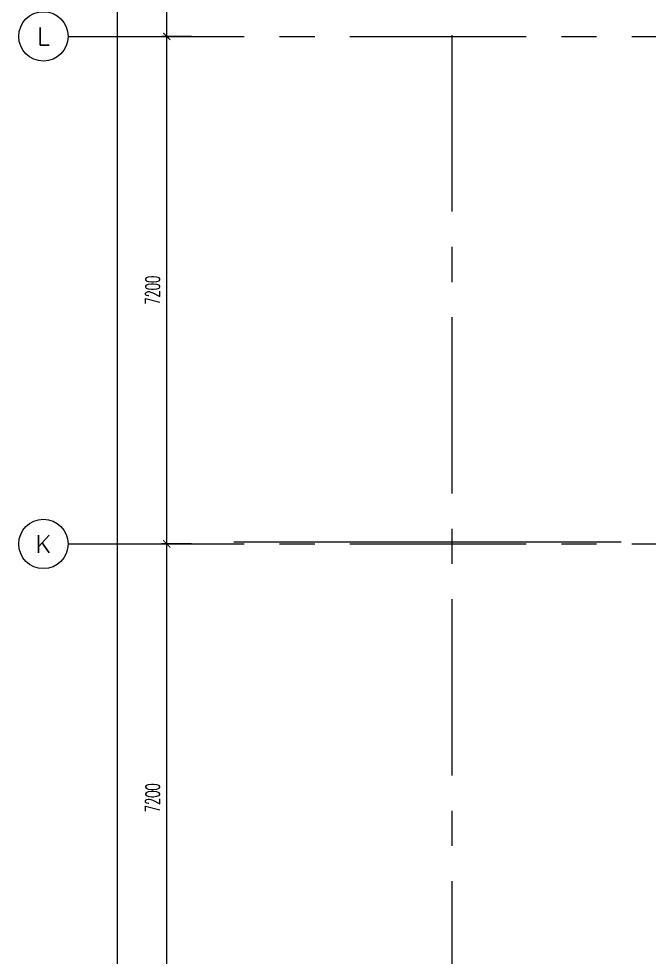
# Model space of a CAD drawing. Extents: x 417819.9 to 417911.9, y 43448 to 43539.2.
# Drawn here: x 417819.91 to 417828.85, y 43505.43 to 43518.74 of the extents above; entities that cross this region are included whole.
import ezdxf
from ezdxf.enums import TextEntityAlignment as Align

# ---------------------------------------------------------------- set-up
doc = ezdxf.new("R2010")
doc.units = 0
doc.header["$MEASUREMENT"] = 0
doc.header["$PDMODE"] = 3
doc.header["$PDSIZE"] = 0.1
doc.linetypes.add('CENTERX2', pattern=[4, 2.5, -0.5, 0.5, -0.5])
doc.layers.get('0').update_dxf_attribs({"linetype": 'CONTINUOUS'})
doc.layers.get('DEFPOINTS').update_dxf_attribs({"linetype": 'CONTINUOUS'})
for name, color, linetype in [('AX', 6, 'CONTINUOUS'), ('AX-CR', 2, 'CONTINUOUS'), ('AX-DIM', 4, 'CONTINUOUS'), ('AX-TXT', 4, 'CONTINUOUS'), ('AXES', 11, 'CENTERX2'), ('CAR-L', 11, 'CONTINUOUS')]:
    doc.layers.add(name, color=color, linetype=linetype)
doc.styles.add('ROMANS', font='ROMANS.shx', dxfattribs={"width": 0.6})
doc.dimstyles.new('STANDARD in', dxfattribs={"dimtxt": 0.2, "dimasz": 0.1, "dimexe": 0.07, "dimexo": 0.05, "dimgap": 0.1, "dimtad": 1, "dimdec": 0, "dimlfac": 1000, "dimzin": 0, "dimdsep": 46, "dimtxsty": 'ROMANS', "dimblk": 'ARCHTICK', "dimcen": 0.05, "dimdle": 0.05, "dimclrd": 4, "dimclre": 4, "dimclrt": 2, "dimadec": 0, "dimazin": 0, "dimtfac": 1, "dimtdec": 0, "dimtmove": 2, "dimatfit": 3, "dimfxl": 0, "dimtolj": 1, "dimtzin": 0, "dimarcsym": 0})

# ---------------------------------------------------------------- blocks, each defined once
blk = doc.blocks.new('_ARCHTICK')
at = {"color": 0, "linetype": 'ByBlock', "const_width": 0.15}
blk.add_lwpolyline([(-0.5, -0.5), (0.5, 0.5)], dxfattribs=at)
blk = doc.blocks.new('*D870')
at = {"layer": 'AX-DIM', "color": 4, "lineweight": -2}
for p, q in [((417831.157, 43525.944), (417821.235, 43525.944)), ((417821.305, 43466.574), (417821.305, 43525.994)), ((417831.157, 43466.624), (417821.235, 43466.624))]:
    blk.add_line(p, q, dxfattribs=at)
at = {"layer": 'DEFPOINTS', "color": 0}
for p in [(417821.305, 43525.944), (417831.207, 43525.944), (417831.207, 43466.624)]:
    blk.add_point(p, dxfattribs=at)
at = {"layer": 'AX-DIM', "color": 4, "lineweight": -2, "xscale": 0.1, "yscale": 0.1, "zscale": 0.1}
for p, rotation in [((417821.305, 43525.944), 90), ((417821.305, 43466.624), 270)]:
    blk.add_blockref('_ARCHTICK', p, dxfattribs=dict(at, rotation=rotation))
at = {"layer": 'AX-DIM', "color": 2, "insert": (417821.105, 43496.284), "char_height": 0.2, "attachment_point": 5, "rotation": 90, "style": 'ROMANS'}
blk.add_mtext('\\A1;59320', dxfattribs=at)
blk = doc.blocks.new('*D881')
at = {"layer": 'AX-DIM', "color": 4, "linetype": 'ByBlock', "lineweight": -2}
for p, q in [((417822.355, 43518.494), (417821.935, 43518.494)), ((417822.005, 43511.244), (417822.005, 43518.544)), ((417822.355, 43511.294), (417821.935, 43511.294))]:
    blk.add_line(p, q, dxfattribs=at)
at = {"layer": 'DEFPOINTS', "color": 0, "linetype": 'ByBlock'}
for p in [(417822.005, 43518.494), (417822.405, 43518.494), (417822.405, 43511.294)]:
    blk.add_point(p, dxfattribs=at)
at = {"layer": 'AX-DIM', "color": 4, "linetype": 'ByBlock', "lineweight": -2, "xscale": 0.1, "yscale": 0.1, "zscale": 0.1}
for p, rotation in [((417822.005, 43518.494), 90), ((417822.005, 43511.294), 270)]:
    blk.add_blockref('_ARCHTICK', p, dxfattribs=dict(at, rotation=rotation))
at = {"layer": 'AX-DIM', "color": 2, "linetype": 'ByBlock', "insert": (417821.805, 43514.894), "char_height": 0.2, "attachment_point": 5, "rotation": 90, "style": 'ROMANS'}
blk.add_mtext('\\A1;7200', dxfattribs=at)
blk = doc.blocks.new('*D882')
at = {"layer": 'AX-DIM', "color": 4, "linetype": 'ByBlock', "lineweight": -2}
for p, q in [((417822.355, 43511.294), (417821.935, 43511.294)), ((417822.005, 43504.044), (417822.005, 43511.344)), ((417822.355, 43504.094), (417821.935, 43504.094))]:
    blk.add_line(p, q, dxfattribs=at)
at = {"layer": 'DEFPOINTS', "color": 0, "linetype": 'ByBlock'}
for p in [(417822.005, 43511.294), (417822.405, 43511.294), (417822.405, 43504.094)]:
    blk.add_point(p, dxfattribs=at)
at = {"layer": 'AX-DIM', "color": 4, "linetype": 'ByBlock', "lineweight": -2, "xscale": 0.1, "yscale": 0.1, "zscale": 0.1}
for p, rotation in [((417822.005, 43511.294), 90), ((417822.005, 43504.094), 270)]:
    blk.add_blockref('_ARCHTICK', p, dxfattribs=dict(at, rotation=rotation))
at = {"layer": 'AX-DIM', "color": 2, "linetype": 'ByBlock', "insert": (417821.805, 43507.694), "char_height": 0.2, "attachment_point": 5, "rotation": 90, "style": 'ROMANS'}
blk.add_mtext('\\A1;7200', dxfattribs=at)
blk = doc.blocks.new('AXL')
at = {"layer": 'AX-CR'}
blk.add_circle((-350, 0), 350, dxfattribs=at)
at = {"layer": 'AX-TXT', "style": 'ROMANS'}
blk.add_attdef('AX', text='', height=250, dxfattribs=at).set_placement((-350, 0), align=Align.MIDDLE)
blk = doc.blocks.new('*D884')
at = {"layer": 'AX-DIM', "color": 4, "linetype": 'ByBlock', "lineweight": -2}
for p, q in [((417822.355, 43525.694), (417821.935, 43525.694)), ((417822.005, 43518.444), (417822.005, 43525.744)), ((417822.355, 43518.494), (417821.935, 43518.494))]:
    blk.add_line(p, q, dxfattribs=at)
at = {"layer": 'DEFPOINTS', "color": 0, "linetype": 'ByBlock'}
for p in [(417822.005, 43525.694), (417822.405, 43525.694), (417822.405, 43518.494)]:
    blk.add_point(p, dxfattribs=at)
at = {"layer": 'AX-DIM', "color": 4, "linetype": 'ByBlock', "lineweight": -2, "xscale": 0.1, "yscale": 0.1, "zscale": 0.1}
for p, rotation in [((417822.005, 43525.694), 90), ((417822.005, 43518.494), 270)]:
    blk.add_blockref('_ARCHTICK', p, dxfattribs=dict(at, rotation=rotation))
at = {"layer": 'AX-DIM', "color": 2, "linetype": 'ByBlock', "insert": (417821.805, 43522.094), "char_height": 0.2, "attachment_point": 5, "rotation": 90, "style": 'ROMANS'}
blk.add_mtext('\\A1;7200', dxfattribs=at)

msp = doc.modelspace()

# ---------------------------------------------------------------- linework, layer by layer
at = {"layer": 'AXES'}
for p, q in [((417826.0566, 43460.01), (417826.0566, 43538.4875)), ((417820.6052, 43518.4943), (417889.6966, 43518.4943)), ((417820.6052, 43511.2943), (417889.6966, 43511.2943))]:
    msp.add_line(p, q, dxfattribs=at)
at = {"layer": 'CAR-L'}
msp.add_line((417822.9553, 43511.3243), (417828.4553, 43511.3243), dxfattribs=at)

# ---------------------------------------------------------------- block references
at = {"layer": 'AX', "xscale": 0.001000000047497451, "yscale": 0.0009999999892897904, "zscale": 0.001}
for p, values in [((417820.6052, 43518.4943), {'AX': 'L'}), ((417820.6052, 43511.2943), {'AX': 'K'})]:
    msp.add_blockref('AXL', p, dxfattribs=at).add_auto_attribs(values)

# ---------------------------------------------------------------- dimensions: what is measured, and where the dimension line sits
at = {"layer": 'AX-DIM'}
dim = msp.add_linear_dim(base=(417821.3052, 43525.9443), p1=(417831.2066, 43466.6243), p2=(417831.2066, 43525.9443), angle=90, dimstyle='STANDARD in', dxfattribs=at)
dim.commit()
dim.dimension.update_dxf_attribs({"geometry": '*D870', "text_midpoint": (417821.1052, 43496.2843)})
at = {"layer": 'AX-DIM', "color": 1, "linetype": 'ByBlock'}
for base, p1, p2, picture, middle in [((417822.0052, 43525.6943), (417822.4052, 43518.4943), (417822.4052, 43525.6943), '*D884', (417821.8052, 43522.0943)), ((417822.0052, 43518.4943), (417822.4052, 43511.2943), (417822.4052, 43518.4943), '*D881', (417821.8052, 43514.8943)), ((417822.0052, 43511.2943), (417822.4052, 43504.0943), (417822.4052, 43511.2943), '*D882', (417821.8052, 43507.6943))]:
    dim = msp.add_linear_dim(base=base, p1=p1, p2=p2, angle=90, dimstyle='STANDARD in', dxfattribs=at)
    dim.commit()
    dim.dimension.update_dxf_attribs({"geometry": picture, "text_midpoint": middle})

doc.saveas('drawing.dxf')
